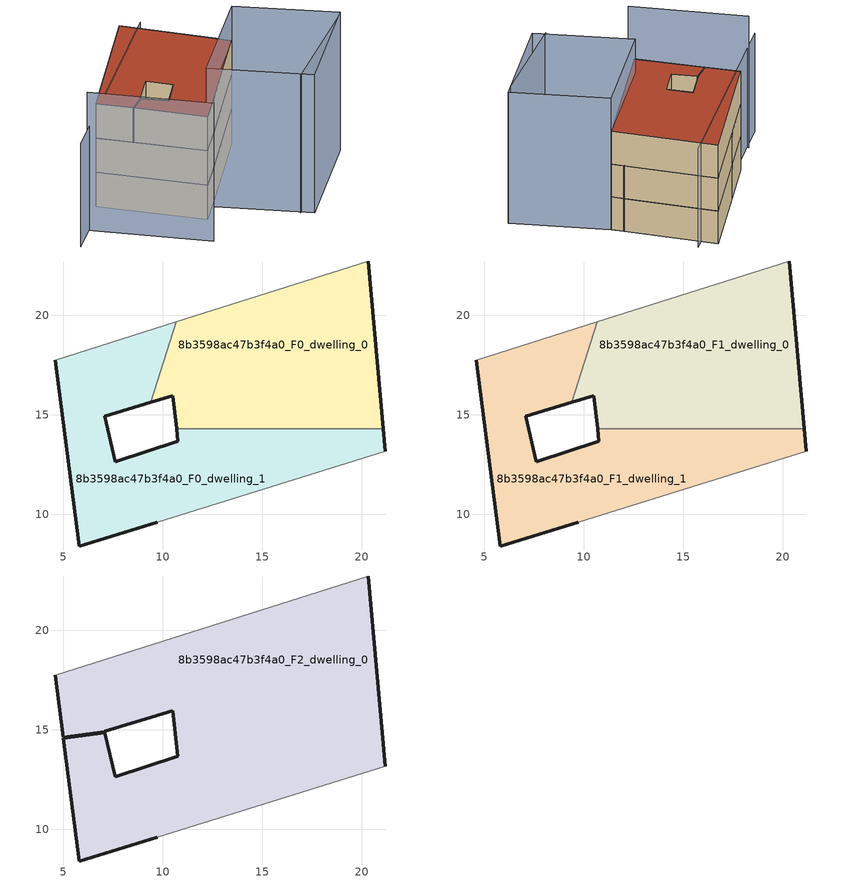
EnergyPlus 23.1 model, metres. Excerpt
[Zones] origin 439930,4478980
8b3598ac47b3f4a0_F0_dwelling_0
 floor ground (EU_floor_Construction): 21.07,14.31 20.32,22.72 10.67,19.67 9.39,15.62 10.51,15.96 10.69,14.31 z0
 wall outside (EU_wall_Construction): 10.69,14.31 10.51,15.96 9.39,15.62 / 20.32,22.72 21.07,14.31 z0:3
 wall adiabatic (EU_wall_Construction): 10.67,19.67 20.32,22.72 z0:3
 wall to 8b3598ac47b3f4a0_F0_dwelling_1 (EU_wall_Construction): 21.07,14.31 10.69,14.31 / 9.39,15.62 10.67,19.67 z0:3
8b3598ac47b3f4a0_F0_dwelling_1
 floor ground (EU_floor_Construction): 21.18,13.16 21.07,14.31 10.69,14.31 10.76,13.66 7.61,12.63 7.07,14.92 9.39,15.62 10.67,19.67 4.59,17.74 5.8,8.41 9.72,9.6 z0
 wall outside (EU_wall_Construction): 9.39,15.62 7.07,14.92 7.61,12.63 10.76,13.66 10.69,14.31 / 21.07,14.31 21.18,13.16 / 9.72,9.6 5.8,8.41 4.59,17.74 z0:3
 wall adiabatic (EU_wall_Construction): 4.59,17.74 10.67,19.67 / 21.18,13.16 9.72,9.6 z0:3
8b3598ac47b3f4a0_F1_dwelling_0
 floor to 8b3598ac47b3f4a0_F0_dwelling_0 (EU_floor_Construction): 21.07,14.31 20.32,22.72 10.67,19.67 9.39,15.62 10.51,15.96 10.69,14.31 z3
 wall outside (EU_wall_Construction): 10.69,14.31 10.51,15.96 9.39,15.62 / 20.32,22.72 21.07,14.31 z3:6
 wall adiabatic (EU_wall_Construction): 10.67,19.67 20.32,22.72 z3:6
 wall to 8b3598ac47b3f4a0_F1_dwelling_1 (EU_wall_Construction): 21.07,14.31 10.69,14.31 / 9.39,15.62 10.67,19.67 z3:6
8b3598ac47b3f4a0_F1_dwelling_1
 floor to 8b3598ac47b3f4a0_F0_dwelling_1 (EU_floor_Construction): 21.18,13.16 21.07,14.31 10.69,14.31 10.76,13.66 7.61,12.63 7.07,14.92 9.39,15.62 10.67,19.67 4.59,17.74 5.8,8.41 9.72,9.6 z3
 wall outside (EU_wall_Construction): 9.39,15.62 7.07,14.92 7.61,12.63 10.76,13.66 10.69,14.31 / 21.07,14.31 21.18,13.16 / 9.72,9.6 5.8,8.41 4.59,17.74 z3:6
 wall adiabatic (EU_wall_Construction): 4.59,17.74 10.67,19.67 / 21.18,13.16 9.72,9.6 z3:6
 roof outside (EU_roof_Construction): 7.09,14.84 5,14.57 5.8,8.41 5,14.62 7.08,14.89 7.61,12.63 z6
8b3598ac47b3f4a0_F2_dwelling_0
 floor to 8b3598ac47b3f4a0_F1_dwelling_0 (EU_floor_Construction): 21.07,14.31 20.32,22.72 10.67,19.67 9.39,15.62 10.51,15.96 10.69,14.31 z6
 floor to 8b3598ac47b3f4a0_F1_dwelling_1 (EU_floor_Construction): 9.39,15.62 10.67,19.67 4.59,17.74 5,14.62 7.08,14.89 7.07,14.92 z6; 21.18,13.16 21.07,14.31 10.69,14.31 10.76,13.66 7.61,12.63 7.09,14.84 5,14.57 5.8,8.41 9.72,9.6 z6
 wall outside (EU_wall_Construction): 20.32,22.72 21.18,13.16 / 9.72,9.6 5.8,8.41 5,14.57 7.09,14.84 7.61,12.63 10.76,13.66 10.51,15.96 7.07,14.92 7.08,14.89 5,14.62 4.59,17.74 z6:9
 wall adiabatic (EU_wall_Construction): 4.59,17.74 20.32,22.72 / 21.18,13.16 9.72,9.6 z6:9
 roof outside (EU_roof_Construction): 20.32,22.72 21.18,13.16 9.72,9.6 5.8,8.41 5,14.57 7.09,14.84 7.61,12.63 10.76,13.66 10.51,15.96 7.07,14.92 7.08,14.89 5,14.62 4.59,17.74 z9
shading: 10.18,2.17 22.38,4.36 / -0.11,16.38 1.95,6.14 / 23.49,4.66 10.72,1.18 / 10.72,1.18 8.4,9.67 / 8.4,9.67 21.18,13.16 / 21.18,13.16 23.49,4.66 z0:12; 21.67,21.45 -3.57,15.38 z0:9
[Building]
EU S2 Campaign: North Axis=0; Terrain=City; Solar Distribution=FullExterior
[Site:Location]
Madrid: Latitude=40.5; Longitude=-3.5; Time Zone=1; Elevation=609
[SizingPeriod:WeatherFileDays]
AnnualSizingPeriod: Begin Month=1; Begin Day of Month=1; End Month=12; End Day of Month=31; Day of Week for Start Day=Monday; Use Weather File Daylight Saving Period=No; Use Weather File Rain and Snow Indicators=No
[MATERIAL]
EU_InternalMass_Material: Roughness=MediumRough; Thickness=0.1; Conductivity=1; Density=1800; Specific Heat=900; Thermal Absorptance=0.9; Solar Absorptance=0.7; Visible Absorptance=0.7
[MATERIAL:NOMASS] Roughness=MediumRough; Thermal Absorptance=0.9; Solar Absorptance=0.7; Visible Absorptance=0.7
Name | Thermal Resistance
EU_wall_NoMass | 0.419739
EU_roof_NoMass | 0.352165
EU_floor_NoMass | 0.608284
[CONSTRUCTION]
EU_wall_Construction: EU_wall_NoMass
EU_roof_Construction: EU_roof_NoMass
EU_floor_Construction: EU_floor_NoMass
EU_InternalMass_Construction: EU_InternalMass_Material
[ZONE] Type=1; Multiplier=1; Ceiling Height=autocalculate; Floor Area=autocalculate; Part of Total Floor Area=Yes
Name | Volume
8b3598ac47b3f4a0_F0_dwelling_0; 8b3598ac47b3f4a0_F1_dwelling_0 | 216.282
8b3598ac47b3f4a0_F2_dwelling_0 | 432.253
8b3598ac47b3f4a0_F0_dwelling_1 | 216.292
8b3598ac47b3f4a0_F1_dwelling_1 | 216.293
[INTERNALMASS] Construction=EU_InternalMass_Construction
Name | Zone or ZoneList | Surface Area
8b3598ac47b3f4a0_F0_dwelling_0_EU_InternalMass | 8b3598ac47b3f4a0_F0_dwelling_0 | 72.0942
8b3598ac47b3f4a0_F0_dwelling_1_EU_InternalMass | 8b3598ac47b3f4a0_F0_dwelling_1 | 72.0973
8b3598ac47b3f4a0_F1_dwelling_0_EU_InternalMass | 8b3598ac47b3f4a0_F1_dwelling_0 | 72.0942
8b3598ac47b3f4a0_F1_dwelling_1_EU_InternalMass | 8b3598ac47b3f4a0_F1_dwelling_1 | 72.0973
8b3598ac47b3f4a0_F2_dwelling_0_EU_InternalMass | 8b3598ac47b3f4a0_F2_dwelling_0 | 144.086
[OTHEREQUIPMENT] Fuel Type=Electricity; Design Level Calculation Method=Watts/Area; Power per Zone Floor Area=1; Fraction Latent=0; Fraction Radiant=0; Fraction Lost=0; Carbon Dioxide Generation Rate=0; EndUse Subcategory=EU_Step8_InternalGains
Name | Zone or ZoneList or Space or SpaceList | Schedule
EU_Step8_InternalGain_8b3598ac47b3f4a0_F0_dwelling_0_f000 | 8b3598ac47b3f4a0_F0_dwelling_0 | EU_Step8_GainSchedule_8b3598ac47b3f4a0_F0_dwelling_0_f000
EU_Step8_InternalGain_8b3598ac47b3f4a0_F0_dwelling_1_f000 | 8b3598ac47b3f4a0_F0_dwelling_1 | EU_Step8_GainSchedule_8b3598ac47b3f4a0_F0_dwelling_1_f000
EU_Step8_InternalGain_8b3598ac47b3f4a0_F1_dwelling_0_f000 | 8b3598ac47b3f4a0_F1_dwelling_0 | EU_Step8_GainSchedule_8b3598ac47b3f4a0_F1_dwelling_0_f000
EU_Step8_InternalGain_8b3598ac47b3f4a0_F1_dwelling_1_f000 | 8b3598ac47b3f4a0_F1_dwelling_1 | EU_Step8_GainSchedule_8b3598ac47b3f4a0_F1_dwelling_1_f000
EU_Step8_InternalGain_8b3598ac47b3f4a0_F2_dwelling_0_f000 | 8b3598ac47b3f4a0_F2_dwelling_0 | EU_Step8_GainSchedule_8b3598ac47b3f4a0_F2_dwelling_0_f000
[ZONEVENTILATION:DESIGNFLOWRATE] Schedule=EU_AlwaysOn; Design Flow Rate Calculation Method=AirChanges/Hour; Air Changes per Hour=0.703302; Ventilation Type=Natural; Fan Pressure Rise=0; Fan Total Efficiency=1; Constant Term Coefficient=1; Temperature Term Coefficient=0; Velocity Term Coefficient=0; Velocity Squared Term Coefficient=0; Minimum Indoor Temperature=-100; Maximum Indoor Temperature=100; Delta Temperature=-100; Minimum Outdoor Temperature=-100; Maximum Outdoor Temperature=100; Maximum Wind Speed=40
Name | Zone or ZoneList or Space or SpaceList
EU_ConstantAir_8b3598ac47b3f4a0_F0_dwelling_0 | 8b3598ac47b3f4a0_F0_dwelling_0
EU_ConstantAir_8b3598ac47b3f4a0_F0_dwelling_1 | 8b3598ac47b3f4a0_F0_dwelling_1
EU_ConstantAir_8b3598ac47b3f4a0_F1_dwelling_0 | 8b3598ac47b3f4a0_F1_dwelling_0
EU_ConstantAir_8b3598ac47b3f4a0_F1_dwelling_1 | 8b3598ac47b3f4a0_F1_dwelling_1
EU_ConstantAir_8b3598ac47b3f4a0_F2_dwelling_0 | 8b3598ac47b3f4a0_F2_dwelling_0
[HVACTEMPLATE:THERMOSTAT] Constant Heating Setpoint=20; Constant Cooling Setpoint=50
EU_HeatOnly_8b3598ac47b3f4a0_F0_dwelling_0; EU_HeatOnly_8b3598ac47b3f4a0_F0_dwelling_1; EU_HeatOnly_8b3598ac47b3f4a0_F1_dwelling_0; EU_HeatOnly_8b3598ac47b3f4a0_F1_dwelling_1; EU_HeatOnly_8b3598ac47b3f4a0_F2_dwelling_0
[HVACTEMPLATE:ZONE:IDEALLOADSAIRSYSTEM] System Availability Schedule=EU_AlwaysOn; Maximum Heating Supply Air Temperature=50; Minimum Cooling Supply Air Temperature=13; Maximum Heating Supply Air Humidity Ratio=0.0156; Minimum Cooling Supply Air Humidity Ratio=0.0077; Heating Limit=NoLimit; Cooling Limit=NoLimit; Heating Availability Schedule=EU_AlwaysOn; Cooling Availability Schedule=EU_CoolingOff; Dehumidification Control Type=ConstantSensibleHeatRatio; Cooling Sensible Heat Ratio=0.7; Dehumidification Setpoint=60; Humidification Control Type=None; Humidification Setpoint=30; Outdoor Air Method=None; Outdoor Air Flow Rate per Person=0.00944; Outdoor Air Flow Rate per Zone Floor Area=0; Outdoor Air Flow Rate per Zone=0; Demand Controlled Ventilation Type=None; Outdoor Air Economizer Type=NoEconomizer; Heat Recovery Type=None; Sensible Heat Recovery Effectiveness=0.7; Latent Heat Recovery Effectiveness=0.65
Name | Template Thermostat
8b3598ac47b3f4a0_F0_dwelling_0 | EU_HeatOnly_8b3598ac47b3f4a0_F0_dwelling_0
8b3598ac47b3f4a0_F0_dwelling_1 | EU_HeatOnly_8b3598ac47b3f4a0_F0_dwelling_1
8b3598ac47b3f4a0_F1_dwelling_0 | EU_HeatOnly_8b3598ac47b3f4a0_F1_dwelling_0
8b3598ac47b3f4a0_F1_dwelling_1 | EU_HeatOnly_8b3598ac47b3f4a0_F1_dwelling_1
8b3598ac47b3f4a0_F2_dwelling_0 | EU_HeatOnly_8b3598ac47b3f4a0_F2_dwelling_0
[SIZING:ZONE] Zone Cooling Design Supply Air Temperature Input Method=SupplyAirTemperature; Zone Cooling Design Supply Air Temperature=13; Zone Heating Design Supply Air Temperature Input Method=SupplyAirTemperature; Zone Heating Design Supply Air Temperature=50; Zone Cooling Design Supply Air Humidity Ratio=0.008; Zone Heating Design Supply Air Humidity Ratio=0.008; Cooling Design Air Flow Method=DesignDay; Cooling Design Air Flow Rate=0; Cooling Minimum Air Flow per Zone Floor Area=0.000762; Cooling Minimum Air Flow=0; Cooling Minimum Air Flow Fraction=0.2; Heating Design Air Flow Method=DesignDay; Heating Design Air Flow Rate=0; Heating Maximum Air Flow per Zone Floor Area=0.002032; Heating Maximum Air Flow=0.141576; Heating Maximum Air Flow Fraction=0.3; Account for Dedicated Outdoor Air System=No; Dedicated Outdoor Air System Control Strategy=NeutralSupplyAir; Dedicated Outdoor Air Low Setpoint Temperature for Design=autosize; Dedicated Outdoor Air High Setpoint Temperature for Design=autosize; Zone Load Sizing Method=Sensible Load Only No Latent Load; Zone Latent Cooling Design Supply Air Humidity Ratio Input Method=HumidityRatioDifference; Zone Cooling Design Supply Air Humidity Ratio Difference=0.005; Zone Latent Heating Design Supply Air Humidity Ratio Input Method=HumidityRatioDifference; Zone Humidification Design Supply Air Humidity Ratio Difference=0.005
8b3598ac47b3f4a0_F0_dwelling_0; 8b3598ac47b3f4a0_F0_dwelling_1; 8b3598ac47b3f4a0_F1_dwelling_0; 8b3598ac47b3f4a0_F1_dwelling_1; 8b3598ac47b3f4a0_F2_dwelling_0
[SCHEDULE:CONSTANT]
Name | Hourly Value
EU_AlwaysOn | 1
EU_CoolingOff | 0
[SCHEDULE:FILE] Column Number=1; Rows to Skip at Top=0; Number of Hours of Data=8760; Column Separator=Comma; Interpolate to Timestep=No; Minutes per Item=60; Adjust Schedule for Daylight Savings=Yes
Name | File
EU_Step8_GainSchedule_8b3598ac47b3f4a0_F0_dwelling_0_f000 | ../../schedules/8b3598ac47b3f4a0/8b3598ac47b3f4a0_F0_dwelling_0_f000_gain.csv
EU_Step8_GainSchedule_8b3598ac47b3f4a0_F0_dwelling_1_f000 | ../../schedules/8b3598ac47b3f4a0/8b3598ac47b3f4a0_F0_dwelling_1_f000_gain.csv
EU_Step8_GainSchedule_8b3598ac47b3f4a0_F1_dwelling_0_f000 | ../../schedules/8b3598ac47b3f4a0/8b3598ac47b3f4a0_F1_dwelling_0_f000_gain.csv
EU_Step8_GainSchedule_8b3598ac47b3f4a0_F1_dwelling_1_f000 | ../../schedules/8b3598ac47b3f4a0/8b3598ac47b3f4a0_F1_dwelling_1_f000_gain.csv
EU_Step8_GainSchedule_8b3598ac47b3f4a0_F2_dwelling_0_f000 | ../../schedules/8b3598ac47b3f4a0/8b3598ac47b3f4a0_F2_dwelling_0_f000_gain.csv
